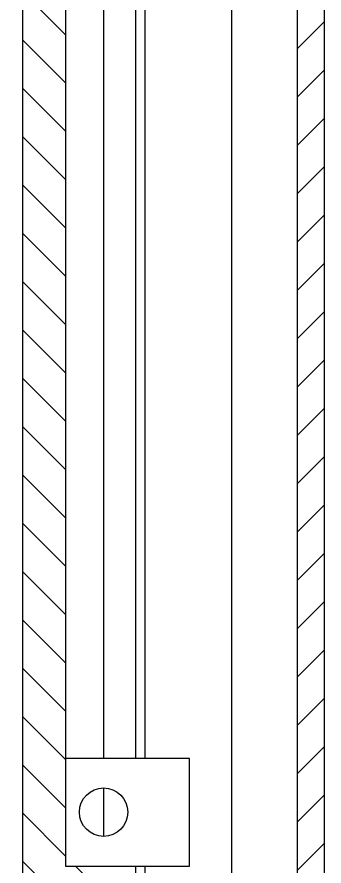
# Model space of a CAD drawing. Header units: millimetres. Extents: x 0 to 2406, y -938 to 757.
# Drawn here: x 529.8 to 558.3, y 275.4 to 354.3 of the extents above; entities that cross this region are included whole.
import ezdxf

# ---------------------------------------------------------------- set-up
doc = ezdxf.new("R2010")
doc.units = ezdxf.units.MM
doc.layers.add('10', color=7, linetype='Continuous')
doc.dimstyles.new('SLDDIMSTYLE4', dxfattribs={"dimtxt": 0.18, "dimasz": 4.08, "dimexe": 0, "dimexo": 0.0625, "dimgap": 0, "dimtad": 0, "dimtih": 1, "dimtoh": 1, "dimdec": 0, "dimrnd": 1e-09, "dimzin": 0, "dimdsep": 46, "dimtxsty": 'Standard', "dimsah": 1, "dimcen": 0.09, "dimadec": 0, "dimazin": 0, "dimtfac": 4.08, "dimtdec": 0, "dimtofl": 0, "dimtmove": 0, "dimatfit": 3, "dimfxl": 1, "dimfrac": 2, "dimtolj": 1, "dimtzin": 0, "dimarcsym": 0})

msp = doc.modelspace()

# ---------------------------------------------------------------- hatches: boundary and pattern name
at = {"layer": '10', "linetype": 'Continuous', "lineweight": 25}
h = msp.add_hatch(dxfattribs=at)
h.set_pattern_fill('ANSI31', color=256, angle=90, style=0)
h.set_pattern_definition([(135, (92.2066, 0), (-2.245064, -2.245064), [])])
edge = h.paths.add_edge_path(flags=0)
edge.add_line((532.2788254, 257.438367), (538.1149293, 257.438367))
edge.add_line((538.1149293, 257.438367), (538.1149293, 275.438367))
edge.add_line((538.1149293, 275.438367), (534.2860697, 275.438367))
edge.add_line((534.2860697, 275.438367), (534.2860697, 506.638367))
edge.add_spline(control_points=[(534.2860697, 506.638367), (534.0185974, 506.9050674), (533.7510944, 507.171737), (533.483552, 507.438367)], knot_values=[0.0000009914, 0.0000009914, 0.0000009914, 0.0000009914, 0.0011341169, 0.0011341169, 0.0011341169, 0.0011341169], weights=[1, 1, 1, 1], degree=3, periodic=0)
edge.add_line((533.483552, 507.438367), (532.0276552, 507.438367))
edge.add_spline(control_points=[(532.0276552, 507.438367), (531.5249445, 506.9380742), (531.0220127, 506.4380032), (530.5186493, 505.938367)], knot_values=[0.0000009923, 0.0000009923, 0.0000009923, 0.0000009923, 0.0021285565, 0.0021285565, 0.0021285565, 0.0021285565], weights=[1, 1, 1, 1], degree=3, periodic=0)
edge.add_line((530.5186493, 505.938367), (530.5186493, 472.438367))
edge.add_spline(control_points=[(530.5186493, 472.438367), (530.4346749, 472.3882838), (530.350694, 472.3382116), (530.2667056, 472.2881519)], knot_values=[0.0000013665, 0.0000013665, 0.0000013665, 0.0000013665, 0.0002946865, 0.0002946865, 0.0002946865, 0.0002946865], weights=[1, 1, 1, 1], degree=3, periodic=0)
edge.add_line((530.2667056, 472.2881519), (530.2667056, 272.938367))
edge.add_line((530.2667056, 272.938367), (532.2788254, 272.938367))
edge.add_line((532.2788254, 272.938367), (532.2788254, 257.438367))
h = msp.add_hatch(dxfattribs=at)
h.set_pattern_fill('ANSI31', color=256, style=0)
h.set_pattern_definition([(45, (92.2066, 0), (-2.245064, 2.245064), [])])
h.paths.add_polyline_path([(555.8149293, 248.438367), (558.3149293, 248.438367), (558.3149293, 466.438367), (557.5149293, 466.438367), (557.5149293, 468.438367), (555.8149293, 468.438367)], flags=0)

# ---------------------------------------------------------------- linework, layer by layer
at = {"color": 7, "linetype": 'Continuous', "lineweight": 30}
for p, q in [((534.2860697, 506.638367), (534.2860697, 275.438367)), ((530.2667056, 472.2881519), (530.2667056, 272.938367)), ((540.8149293, 285.438367), (540.8149293, 468.438367)), ((541.6649293, 468.438367), (541.6649293, 285.438367)), ((549.7249293, 468.438367), (549.7249293, 248.438367)), ((555.8149293, 468.438367), (555.8149293, 248.438367)), ((558.3149293, 466.438367), (558.3149293, 248.438367)), ((537.8149293, 456.438367), (537.8149293, 285.438367)), ((545.8149293, 285.438367), (534.2860697, 285.438367)), ((545.8149293, 275.438367), (545.8149293, 285.438367)), ((537.8149293, 282.688367), (537.8149293, 278.188367)), ((534.2860697, 275.438367), (538.1149293, 275.438367)), ((538.1149293, 275.438367), (545.8149293, 275.438367)), ((540.8149293, 248.438367), (540.8149293, 275.438367)), ((541.6649293, 275.438367), (541.6649293, 248.438367))]:
    msp.add_line(p, q, dxfattribs=at)
msp.add_circle((537.8149293, 280.438367), 2.25, dxfattribs=at)

# ---------------------------------------------------------------- leaders
at = {"layer": '10'}
for points in [[(546.1520353, 233.438367), (425.8557216, 441.3509061)], [(540.6789613, 242.538367), (425.8557216, 417.8747941)], [(541.4030225, 238.9909209), (425.8557216, 371.0049423)], [(539.7149293, 233.938367), (425.8557216, 324.0527183)], [(535.3352059, 235.738367), (425.8557216, 277.1828666)]]:
    msp.add_leader(points, dimstyle='SLDDIMSTYLE4', dxfattribs=at)
at = {"layer": '10', "lineweight": 25}
msp.add_leader([(541.2196668, 238.438367), (425.8557216, 347.5288303)], dimstyle='SLDDIMSTYLE4', dxfattribs=at)

doc.saveas('drawing.dxf')
